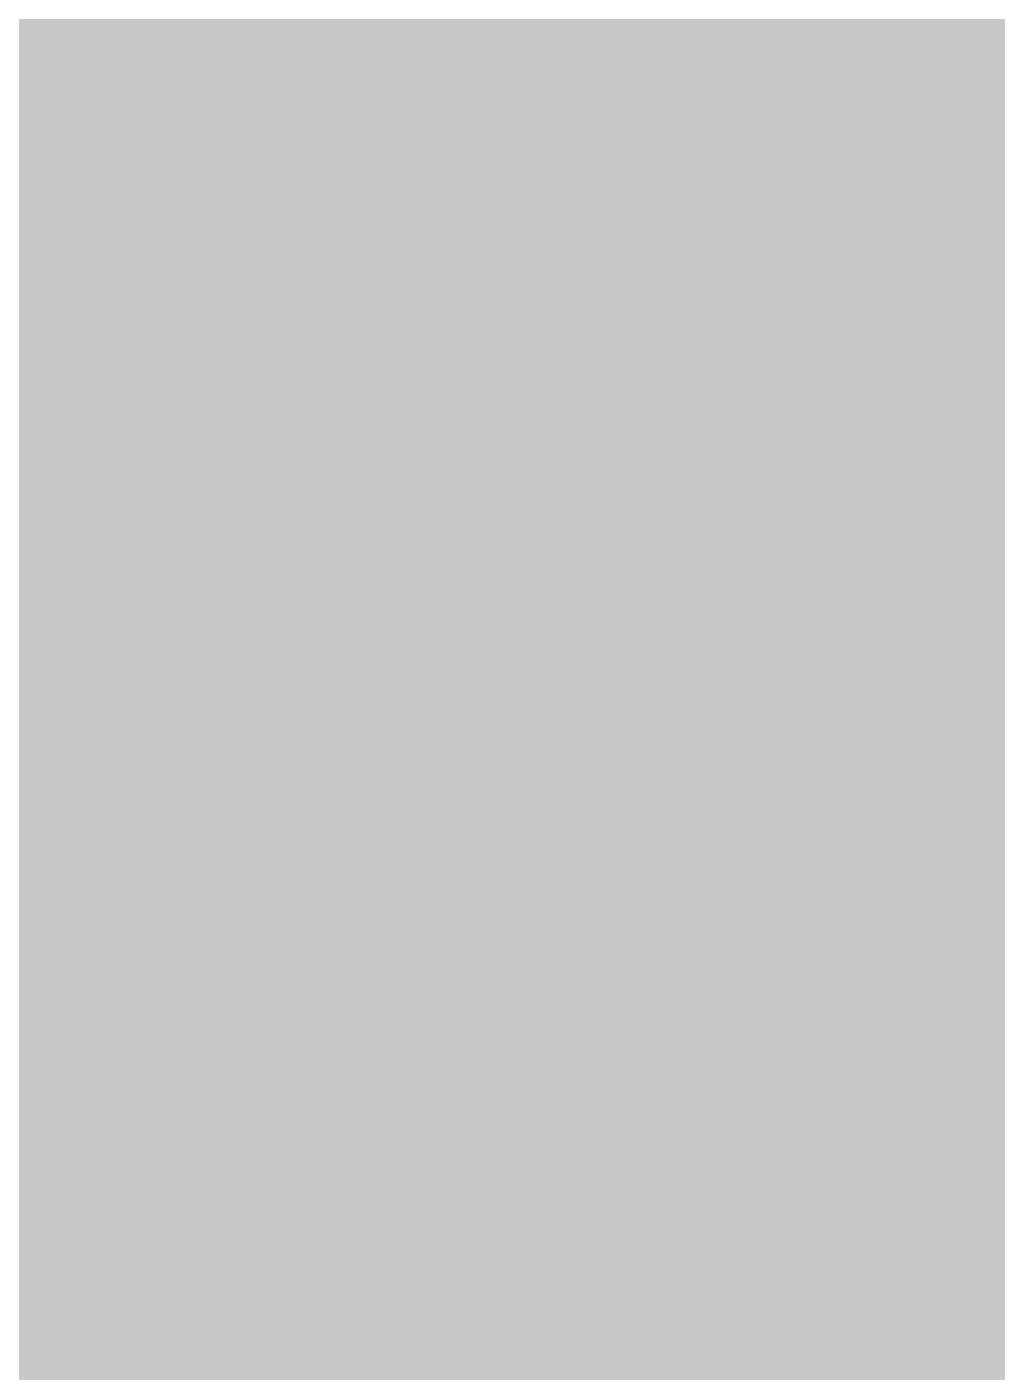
# Model space of a CAD drawing. Header units: millimetres. Extents: x 0 to 212, y 0 to 159.
# Drawn here: x 131.29 to 149.4, y 108.61 to 133.71 of the extents above; entities that cross this region are included whole.
import ezdxf

# ---------------------------------------------------------------- set-up
doc = ezdxf.new("R2010")
doc.units = ezdxf.units.MM

msp = doc.modelspace()

# ---------------------------------------------------------------- hatches: boundary and pattern name
msp.add_hatch(color=254).paths.add_polyline_path([(14.1633, 0.0536), (13.9878, 0.0533), (13.8125, 0.0559), (13.6373, 0.061), (13.462, 0.0686), (13.2893, 0.0787), (13.114, 0.0914), (12.9413, 0.1041), (12.7686, 0.1219), (12.5959, 0.1397), (12.4231, 0.16), (12.2504, 0.1829), (12.0777, 0.2057), (11.9075, 0.2337), (11.7373, 0.2616), (11.5672, 0.2921), (11.397, 0.3251), (11.2268, 0.3607), (11.0592, 0.3988), (10.8915, 0.4369), (10.7239, 0.4775), (10.5562, 0.5207), (10.3886, 0.5664), (10.2235, 0.6121), (10.0584, 0.6629), (9.8933, 0.7137), (9.7307, 0.7671), (9.5682, 0.8204), (9.4056, 0.8788), (9.2431, 0.9373), (9.083, 0.9982), (8.923, 1.0617), (8.763, 1.1252), (8.6055, 1.1938), (8.4455, 1.2624), (8.2906, 1.331), (8.1331, 1.4046), (7.9781, 1.4783), (7.8232, 1.5545), (7.6708, 1.6332), (7.5184, 1.7145), (7.366, 1.7958), (7.2161, 1.8796), (7.0663, 1.966), (6.919, 2.0523), (6.7716, 2.1438), (6.6243, 2.2352), (6.4795, 2.3266), (6.3348, 2.4232), (6.19, 2.5197), (6.0477, 2.6187), (5.908, 2.7178), (5.7683, 2.8194), (5.6286, 2.9235), (5.4915, 3.0302), (5.3543, 3.1369), (5.2197, 3.2461), (5.0851, 3.3579), (4.953, 3.4722), (4.8209, 3.5865), (4.6914, 3.7033), (4.5644, 3.8202), (4.4348, 3.9395), (4.3104, 4.0615), (4.1859, 4.1859), (4.0615, 4.3104), (3.9395, 4.4348), (3.8202, 4.5618), (3.7033, 4.6914), (3.5865, 4.8209), (3.4722, 4.953), (3.3579, 5.0851), (3.2487, 5.2197), (3.1369, 5.3543), (3.0302, 5.4915), (2.9235, 5.6286), (2.8194, 5.7683), (2.7178, 5.908), (2.6187, 6.0477), (2.5197, 6.19), (2.4232, 6.3348), (2.3266, 6.477), (2.2352, 6.6243), (2.1438, 6.7691), (2.0523, 6.919), (1.966, 7.0663), (1.8796, 7.2161), (1.7958, 7.366), (1.7145, 7.5184), (1.6332, 7.6708), (1.5545, 7.8232), (1.4783, 7.9781), (1.4046, 8.1331), (1.331, 8.2906), (1.2598, 8.4455), (1.1913, 8.603), (1.1252, 8.763), (1.0592, 8.923), (0.9982, 9.083), (0.9373, 9.2431), (0.8763, 9.4056), (0.8204, 9.5682), (0.7645, 9.7307), (0.7112, 9.8933), (0.6604, 10.0584), (0.6121, 10.2235), (0.5639, 10.3911), (0.5207, 10.5562), (0.4775, 10.7239), (0.4343, 10.8915), (0.3962, 11.0592), (0.3607, 11.2268), (0.3251, 11.397), (0.2921, 11.5672), (0.2616, 11.7373), (0.2311, 11.9075), (0.2057, 12.0802), (0.1803, 12.2504), (0.1575, 12.4231), (0.1372, 12.5959), (0.1194, 12.7686), (0.1041, 12.9413), (0.0889, 13.1166), (0.0787, 13.2893), (0.0686, 13.4645), (0.061, 13.6373), (0.0559, 13.8125), (0.0508, 13.9878), (0.0508, 14.163), (0.0522, 144.6925), (0.0508, 144.8664), (0.0559, 145.0416), (0.061, 145.2169), (0.0686, 145.3896), (0.0787, 145.5649), (0.0889, 145.7376), (0.1041, 145.9128), (0.1194, 146.0856), (0.1372, 146.2583), (0.1575, 146.431), (0.1803, 146.6037), (0.2057, 146.7739), (0.2311, 146.9466), (0.2616, 147.1168), (0.2921, 147.287), (0.3251, 147.4572), (0.3607, 147.6248), (0.3962, 147.795), (0.4343, 147.9626), (0.4775, 148.1303), (0.5207, 148.2979), (0.5639, 148.463), (0.6121, 148.6281), (0.6604, 148.7932), (0.7112, 148.9583), (0.7645, 149.1234), (0.8204, 149.286), (0.8763, 149.4485), (0.9373, 149.6111), (0.9982, 149.7711), (1.0592, 149.9311), (1.1252, 150.0911), (1.1913, 150.2486), (1.2598, 150.4061), (1.331, 150.5636), (1.4046, 150.7185), (1.4783, 150.876), (1.5545, 151.0284), (1.6332, 151.1833), (1.7145, 151.3357), (1.7958, 151.4856), (1.8796, 151.638), (1.966, 151.7879), (2.0523, 151.9352), (2.1438, 152.0825), (2.2352, 152.2298), (2.3266, 152.3746), (2.4232, 152.5194), (2.5197, 152.6616), (2.6187, 152.8039), (2.7178, 152.9461), (2.8194, 153.0858), (2.9235, 153.2255), (3.0302, 153.3627), (3.1369, 153.4973), (3.2487, 153.6344), (3.3579, 153.7665), (3.4722, 153.8986), (3.5865, 154.0307), (3.7033, 154.1602), (3.8202, 154.2898), (3.9395, 154.4168), (4.0615, 154.5438), (4.1859, 154.6682), (4.3104, 154.7901), (4.4348, 154.9121), (4.5644, 155.034), (4.6914, 155.1508), (4.8209, 155.2677), (4.953, 155.382), (5.0851, 155.4937), (5.2197, 155.6055), (5.3543, 155.7147), (5.4915, 155.8239), (5.6286, 155.9281), (5.7683, 156.0322), (5.908, 156.1338), (6.0477, 156.2354), (6.19, 156.3345), (6.3348, 156.431), (6.4795, 156.525), (6.6243, 156.6189), (6.7716, 156.7104), (6.919, 156.7993), (7.0663, 156.8882), (7.2161, 156.9745), (7.366, 157.0584), (7.5184, 157.1396), (7.6708, 157.2209), (7.8232, 157.2971), (7.9781, 157.3733), (8.1331, 157.4495), (8.2906, 157.5206), (8.4455, 157.5918), (8.6055, 157.6603), (8.763, 157.7289), (8.923, 157.7924), (9.083, 157.8559), (9.2431, 157.9169), (9.4056, 157.9753), (9.5682, 158.0337), (9.7307, 158.0871), (9.8933, 158.1404), (10.0584, 158.1912), (10.2235, 158.242), (10.3886, 158.2877), (10.5562, 158.3334), (10.7239, 158.3766), (10.8915, 158.4173), (11.0592, 158.4579), (11.2268, 158.4935), (11.397, 158.529), (11.5672, 158.562), (11.7373, 158.5925), (11.9075, 158.6205), (12.0777, 158.6484), (12.2504, 158.6713), (12.4231, 158.6941), (12.5959, 158.7144), (12.7686, 158.7322), (12.9413, 158.75), (13.114, 158.7627), (13.2893, 158.7754), (13.462, 158.7856), (13.6373, 158.7932), (13.8125, 158.7983), (13.9878, 158.8008), (14.163, 158.8033), (197.6078, 158.8036), (197.7822, 158.8008), (197.9574, 158.7983), (198.1327, 158.7932), (198.3054, 158.7856), (198.4807, 158.7754), (198.6534, 158.7627), (198.8287, 158.75), (199.0014, 158.7322), (199.1741, 158.7144), (199.3468, 158.6941), (199.5195, 158.6713), (199.6897, 158.6484), (199.8624, 158.6205), (200.0326, 158.5925), (200.2028, 158.562), (200.373, 158.529), (200.5432, 158.4935), (200.7108, 158.4579), (200.8784, 158.4173), (201.0461, 158.3766), (201.2137, 158.3334), (201.3788, 158.2877), (201.5465, 158.242), (201.7116, 158.1912), (201.8767, 158.1404), (202.0392, 158.0871), (202.2018, 158.0337), (202.3643, 157.9753), (202.5269, 157.9169), (202.6869, 157.8559), (202.8469, 157.7924), (203.007, 157.7289), (203.167, 157.6603), (203.3245, 157.5918), (203.4794, 157.5206), (203.6369, 157.4495), (203.7918, 157.3733), (203.9468, 157.2971), (204.0992, 157.2209), (204.2516, 157.1396), (204.404, 157.0584), (204.5538, 156.9745), (204.7037, 156.8882), (204.8535, 156.7993), (205.0009, 156.7104), (205.1456, 156.6189), (205.293, 156.525), (205.4352, 156.431), (205.58, 156.3345), (205.7222, 156.2354), (205.8619, 156.1338), (206.0016, 156.0322), (206.1413, 155.9281), (206.2785, 155.8239), (206.4156, 155.7147), (206.5503, 155.6055), (206.6849, 155.4937), (206.817, 155.382), (206.949, 155.2677), (207.0786, 155.1508), (207.2081, 155.034), (207.3351, 154.9121), (207.4596, 154.7901), (207.584, 154.6682), (207.7085, 154.5438), (207.8304, 154.4168), (207.9498, 154.2898), (208.0666, 154.1602), (208.1835, 154.0307), (208.2978, 153.8986), (208.4121, 153.7665), (208.5238, 153.6344), (208.6331, 153.4973), (208.7397, 153.3627), (208.8464, 153.2255), (208.9506, 153.0858), (209.0522, 152.9461), (209.1512, 152.8039), (209.2503, 152.6616), (209.3468, 152.5194), (209.4433, 152.3746), (209.5348, 152.2298), (209.6262, 152.0825), (209.7176, 151.9352), (209.804, 151.7879), (209.8904, 151.638), (209.9742, 151.4856), (210.0555, 151.3357), (210.1367, 151.1833), (210.2155, 151.0284), (210.2917, 150.876), (210.3653, 150.7185), (210.439, 150.5636), (210.5076, 150.4061), (210.5762, 150.2486), (210.6447, 150.0911), (210.7082, 149.9311), (210.7717, 149.7711), (210.8327, 149.6111), (210.8911, 149.4485), (210.9495, 149.286), (211.0029, 149.1234), (211.0562, 148.9583), (211.107, 148.7932), (211.1578, 148.6281), (211.2035, 148.463), (211.2493, 148.2979), (211.2924, 148.1303), (211.3331, 147.9626), (211.3712, 147.795), (211.4093, 147.6248), (211.4448, 147.4572), (211.4779, 147.287), (211.5083, 147.1168), (211.5363, 146.9466), (211.5642, 146.7739), (211.5871, 146.6037), (211.6099, 146.431), (211.6303, 146.2583), (211.648, 146.0856), (211.6658, 145.9128), (211.6785, 145.7376), (211.6912, 145.5649), (211.7014, 145.3896), (211.709, 145.2169), (211.7141, 145.0416), (211.7166, 144.8664), (211.7166, 144.6911), (211.7189, 14.1647), (211.7166, 13.9878), (211.7141, 13.8125), (211.709, 13.6373), (211.7014, 13.4645), (211.6912, 13.2893), (211.6785, 13.1166), (211.6658, 12.9413), (211.648, 12.7686), (211.6303, 12.5959), (211.6099, 12.4231), (211.5871, 12.2504), (211.5642, 12.0802), (211.5363, 11.9075), (211.5083, 11.7373), (211.4779, 11.5672), (211.4448, 11.397), (211.4093, 11.2268), (211.3712, 11.0592), (211.3331, 10.8915), (211.2924, 10.7239), (211.2493, 10.5562), (211.2035, 10.3911), (211.1578, 10.2235), (211.107, 10.0584), (211.0562, 9.8933), (211.0029, 9.7307), (210.9495, 9.5682), (210.8911, 9.4056), (210.8327, 9.2431), (210.7717, 9.083), (210.7082, 8.923), (210.6447, 8.763), (210.5762, 8.603), (210.5076, 8.4455), (210.439, 8.2906), (210.3653, 8.1331), (210.2917, 7.9781), (210.2155, 7.8232), (210.1367, 7.6708), (210.0555, 7.5184), (209.9742, 7.366), (209.8904, 7.2161), (209.804, 7.0663), (209.7176, 6.919), (209.6262, 6.7691), (209.5348, 6.6243), (209.4433, 6.477), (209.3468, 6.3348), (209.2503, 6.19), (209.1512, 6.0477), (209.0522, 5.908), (208.9506, 5.7683), (208.8464, 5.6286), (208.7397, 5.4915), (208.6331, 5.3543), (208.5238, 5.2197), (208.4121, 5.0851), (208.2978, 4.953), (208.1835, 4.8209), (208.0666, 4.6914), (207.9498, 4.5618), (207.8304, 4.4348), (207.7085, 4.3104), (207.584, 4.1859), (207.4596, 4.0615), (207.3351, 3.9395), (207.2081, 3.8202), (207.0786, 3.7033), (206.949, 3.5865), (206.817, 3.4722), (206.6849, 3.3579), (206.5503, 3.2461), (206.4156, 3.1369), (206.2785, 3.0302), (206.1413, 2.9235), (206.0016, 2.8194), (205.8619, 2.7178), (205.7222, 2.6187), (205.58, 2.5197), (205.4352, 2.4232), (205.293, 2.3266), (205.1456, 2.2352), (205.0009, 2.1438), (204.8535, 2.0523), (204.7037, 1.966), (204.5538, 1.8796), (204.404, 1.7958), (204.2516, 1.7145), (204.0992, 1.6332), (203.9468, 1.5545), (203.7918, 1.4783), (203.6369, 1.4046), (203.4794, 1.331), (203.3245, 1.2624), (203.167, 1.1938), (203.007, 1.1252), (202.8469, 1.0617), (202.6869, 0.9982), (202.5269, 0.9373), (202.3643, 0.8788), (202.2018, 0.8204), (202.0392, 0.7671), (201.8767, 0.7137), (201.7116, 0.6629), (201.5465, 0.6121), (201.3788, 0.5664), (201.2137, 0.5207), (201.0461, 0.4775), (200.8784, 0.4369), (200.7108, 0.3988), (200.5432, 0.3607), (200.373, 0.3251), (200.2028, 0.2921), (200.0326, 0.2616), (199.8624, 0.2337), (199.6897, 0.2057), (199.5195, 0.1829), (199.3468, 0.16), (199.1741, 0.1397), (199.0014, 0.1219), (198.8287, 0.1041), (198.6534, 0.0914), (198.4807, 0.0787), (198.3054, 0.0686), (198.1327, 0.061), (197.9574, 0.0559), (197.7822, 0.0533), (197.6069, 0.0533)])
h = msp.add_hatch(color=59)
edge = h.paths.add_edge_path()
edge.add_line((141.5288, 112.7372), (141.384, 112.7354))
edge.add_line((141.384, 112.7354), (141.2443, 112.7379))
edge.add_line((141.2443, 112.7379), (141.1046, 112.7404))
edge.add_line((141.1046, 112.7404), (140.9649, 112.7455))
edge.add_line((140.9649, 112.7455), (140.8278, 112.7531))
edge.add_line((140.8278, 112.7531), (140.6931, 112.7608))
edge.add_line((140.6931, 112.7608), (140.5611, 112.7709))
edge.add_line((140.5611, 112.7709), (140.429, 112.7811))
edge.add_line((140.429, 112.7811), (140.2994, 112.7938))
edge.add_line((140.2994, 112.7938), (140.1699, 112.809))
edge.add_line((140.1699, 112.809), (140.0429, 112.8268))
edge.add_line((140.0429, 112.8268), (139.9184, 112.8446))
edge.add_line((139.9184, 112.8446), (139.7965, 112.8674))
edge.add_line((139.7965, 112.8674), (139.6746, 112.8903))
edge.add_line((139.6746, 112.8903), (139.5552, 112.9157))
edge.add_line((139.5552, 112.9157), (139.4384, 112.9436))
edge.add_line((139.4384, 112.9436), (139.3215, 112.9741))
edge.add_line((139.3215, 112.9741), (139.2072, 113.0097))
edge.add_line((139.2072, 113.0097), (139.0955, 113.0452))
edge.add_line((139.0955, 113.0452), (138.9837, 113.0833))
edge.add_line((138.9837, 113.0833), (138.877, 113.124))
edge.add_line((138.877, 113.124), (138.7704, 113.1697))
edge.add_line((138.7704, 113.1697), (138.6637, 113.218))
edge.add_line((138.6637, 113.218), (138.5621, 113.2688))
edge.add_line((138.5621, 113.2688), (138.4605, 113.3221))
edge.add_line((138.4605, 113.3221), (138.3614, 113.378))
edge.add_line((138.3614, 113.378), (138.2649, 113.4389))
edge.add_line((138.2649, 113.4389), (138.1709, 113.5024))
edge.add_line((138.1709, 113.5024), (138.0769, 113.571))
edge.add_line((138.0769, 113.571), (137.988, 113.6396))
edge.add_line((137.988, 113.6396), (137.8991, 113.7158))
edge.add_line((137.8991, 113.7158), (137.8128, 113.792))
edge.add_line((137.8128, 113.792), (137.729, 113.8758))
edge.add_line((137.729, 113.8758), (137.6451, 113.9596))
edge.add_line((137.6451, 113.9596), (137.5664, 114.0511))
edge.add_line((137.5664, 114.0511), (137.4877, 114.1451))
edge.add_line((137.4877, 114.1451), (137.4115, 114.2416))
edge.add_line((137.4115, 114.2416), (137.3378, 114.3457))
edge.add_line((137.3378, 114.3457), (137.2667, 114.4524))
edge.add_line((137.2667, 114.4524), (137.1981, 114.5616))
edge.add_line((137.1981, 114.5616), (137.1295, 114.6785))
edge.add_line((137.1295, 114.6785), (137.066, 114.7978))
edge.add_line((137.066, 114.7978), (137.0025, 114.9223))
edge.add_line((137.0025, 114.9223), (136.9441, 115.0518))
edge.add_line((136.9441, 115.0518), (136.8857, 115.1865))
edge.add_line((136.8857, 115.1865), (136.8298, 115.3236))
edge.add_line((136.8298, 115.3236), (136.7765, 115.4684))
edge.add_line((136.7765, 115.4684), (136.7257, 115.6157))
edge.add_line((136.7257, 115.6157), (136.6774, 115.7707))
edge.add_line((136.6774, 115.7707), (136.6317, 115.9307))
edge.add_line((136.6317, 115.9307), (136.5885, 116.0958))
edge.add_line((136.5885, 116.0958), (136.5479, 116.2634))
edge.add_line((136.5479, 116.2634), (136.5072, 116.4387))
edge.add_line((136.5072, 116.4387), (136.4717, 116.6216))
edge.add_line((136.4717, 116.6216), (136.4386, 116.807))
edge.add_line((136.4386, 116.807), (136.4082, 117))
edge.add_line((136.4082, 117), (136.3777, 117.1981))
edge.add_line((136.3777, 117.1981), (136.3523, 117.4013))
edge.add_line((136.3523, 117.4013), (136.3294, 117.6096))
edge.add_line((136.3294, 117.6096), (136.3091, 117.8255))
edge.add_line((136.3091, 117.8255), (136.2913, 118.049))
edge.add_line((136.2913, 118.049), (136.2735, 118.2751))
edge.add_line((136.2735, 118.2751), (136.2608, 118.5113))
edge.add_line((136.2608, 118.5113), (136.2507, 118.7501))
edge.add_line((136.2507, 118.7501), (148.3198, 118.7521))
edge.add_line((148.3198, 118.7521), (148.3198, 120.964))
edge.add_line((148.3198, 120.964), (148.3182, 121.2317))
edge.add_line((148.3182, 121.2317), (148.3131, 121.4958))
edge.add_line((148.3131, 121.4958), (148.3055, 121.7574))
edge.add_line((148.3055, 121.7574), (148.2954, 122.0165))
edge.add_line((148.2954, 122.0165), (148.2852, 122.2731))
edge.add_line((148.2852, 122.2731), (148.2674, 122.5245))
edge.add_line((148.2674, 122.5245), (148.2496, 122.776))
edge.add_line((148.2496, 122.776), (148.2293, 123.0224))
edge.add_line((148.2293, 123.0224), (148.2039, 123.2662))
edge.add_line((148.2039, 123.2662), (148.176, 123.505))
edge.add_line((148.176, 123.505), (148.1455, 123.7437))
edge.add_line((148.1455, 123.7437), (148.1099, 123.9774))
edge.add_line((148.1099, 123.9774), (148.0718, 124.206))
edge.add_line((148.0718, 124.206), (148.0312, 124.4346))
edge.add_line((148.0312, 124.4346), (147.988, 124.6581))
edge.add_line((147.988, 124.6581), (147.9398, 124.8766))
edge.add_line((147.9398, 124.8766), (147.889, 125.095))
edge.add_line((147.889, 125.095), (147.8331, 125.3058))
edge.add_line((147.8331, 125.3058), (147.7747, 125.5166))
edge.add_line((147.7747, 125.5166), (147.7112, 125.7224))
edge.add_line((147.7112, 125.7224), (147.6451, 125.923))
edge.add_line((147.6451, 125.923), (147.5765, 126.1212))
edge.add_line((147.5765, 126.1212), (147.5029, 126.3167))
edge.add_line((147.5029, 126.3167), (147.4241, 126.5072))
edge.add_line((147.4241, 126.5072), (147.3429, 126.6927))
edge.add_line((147.3429, 126.6927), (147.2565, 126.8755))
edge.add_line((147.2565, 126.8755), (147.1676, 127.0559))
edge.add_line((147.1676, 127.0559), (147.0736, 127.2311))
edge.add_line((147.0736, 127.2311), (146.9746, 127.4013))
edge.add_line((146.9746, 127.4013), (146.873, 127.569))
edge.add_line((146.873, 127.569), (146.7663, 127.7315))
edge.add_line((146.7663, 127.7315), (146.6545, 127.889))
edge.add_line((146.6545, 127.889), (146.5402, 128.0439))
edge.add_line((146.5402, 128.0439), (146.4208, 128.1938))
edge.add_line((146.4208, 128.1938), (146.2964, 128.3386))
edge.add_line((146.2964, 128.3386), (146.1668, 128.4808))
edge.add_line((146.1668, 128.4808), (146.0322, 128.618))
edge.add_line((146.0322, 128.618), (145.8951, 128.7501))
edge.add_line((145.8951, 128.7501), (145.7503, 128.8796))
edge.add_line((145.7503, 128.8796), (145.603, 129.0015))
edge.add_line((145.603, 129.0015), (145.4506, 129.1209))
edge.add_line((145.4506, 129.1209), (145.2931, 129.2352))
edge.add_line((145.2931, 129.2352), (145.1305, 129.347))
edge.add_line((145.1305, 129.347), (144.9629, 129.4511))
edge.add_line((144.9629, 129.4511), (144.7902, 129.5527))
edge.add_line((144.7902, 129.5527), (144.6124, 129.6467))
edge.add_line((144.6124, 129.6467), (144.4295, 129.7381))
edge.add_line((144.4295, 129.7381), (144.2415, 129.8245))
edge.add_line((144.2415, 129.8245), (144.0485, 129.9058))
edge.add_line((144.0485, 129.9058), (143.8504, 129.982))
edge.add_line((143.8504, 129.982), (143.6472, 130.0531))
edge.add_line((143.6472, 130.0531), (143.4363, 130.1191))
edge.add_line((143.4363, 130.1191), (143.223, 130.1801))
edge.add_line((143.223, 130.1801), (143.002, 130.236))
edge.add_line((143.002, 130.236), (142.7759, 130.2868))
edge.add_line((142.7759, 130.2868), (142.5448, 130.3325))
edge.add_line((142.5448, 130.3325), (142.306, 130.3731))
edge.add_line((142.306, 130.3731), (142.0622, 130.4087))
edge.add_line((142.0622, 130.4087), (141.8133, 130.4392))
edge.add_line((141.8133, 130.4392), (141.5593, 130.4646))
edge.add_line((141.5593, 130.4646), (141.2977, 130.4823))
edge.add_line((141.2977, 130.4823), (141.031, 130.4976))
edge.add_line((141.031, 130.4976), (140.7592, 130.5052))
edge.add_line((140.7592, 130.5052), (140.4798, 130.5077))
edge.add_line((140.4798, 130.5077), (140.2258, 130.5052))
edge.add_line((140.2258, 130.5052), (139.9743, 130.4976))
edge.add_line((139.9743, 130.4976), (139.7279, 130.4849))
edge.add_line((139.7279, 130.4849), (139.4866, 130.4646))
edge.add_line((139.4866, 130.4646), (139.2479, 130.4417))
edge.add_line((139.2479, 130.4417), (139.0142, 130.4112))
edge.add_line((139.0142, 130.4112), (138.7831, 130.3757))
edge.add_line((138.7831, 130.3757), (138.557, 130.335))
edge.add_line((138.557, 130.335), (138.336, 130.2893))
edge.add_line((138.336, 130.2893), (138.1176, 130.2385))
edge.add_line((138.1176, 130.2385), (137.9017, 130.1826))
edge.add_line((137.9017, 130.1826), (137.6934, 130.1217))
edge.add_line((137.6934, 130.1217), (137.4851, 130.0531))
edge.add_line((137.4851, 130.0531), (137.2845, 129.982))
edge.add_line((137.2845, 129.982), (137.0863, 129.9032))
edge.add_line((137.0863, 129.9032), (136.8933, 129.8194))
edge.add_line((136.8933, 129.8194), (136.7028, 129.7305))
edge.add_line((136.7028, 129.7305), (136.5148, 129.6365))
edge.add_line((136.5148, 129.6365), (136.3345, 129.5375))
edge.add_line((136.3345, 129.5375), (136.1567, 129.4333))
edge.add_line((136.1567, 129.4333), (135.9814, 129.3241))
edge.add_line((135.9814, 129.3241), (135.8113, 129.2098))
edge.add_line((135.8113, 129.2098), (135.6462, 129.0879))
edge.add_line((135.6462, 129.0879), (135.4836, 128.9634))
edge.add_line((135.4836, 128.9634), (135.3261, 128.8313))
edge.add_line((135.3261, 128.8313), (135.1737, 128.6967))
edge.add_line((135.1737, 128.6967), (135.0239, 128.5545))
edge.add_line((135.0239, 128.5545), (134.8765, 128.4072))
edge.add_line((134.8765, 128.4072), (134.7343, 128.2548))
edge.add_line((134.7343, 128.2548), (134.5971, 128.0973))
edge.add_line((134.5971, 128.0973), (134.4625, 127.9347))
edge.add_line((134.4625, 127.9347), (134.333, 127.7671))
edge.add_line((134.333, 127.7671), (134.2085, 127.5944))
edge.add_line((134.2085, 127.5944), (134.0866, 127.4166))
edge.add_line((134.0866, 127.4166), (133.9698, 127.2337))
edge.add_line((133.9698, 127.2337), (133.8555, 127.0432))
edge.add_line((133.8555, 127.0432), (133.7462, 126.8501))
edge.add_line((133.7462, 126.8501), (133.6396, 126.6495))
edge.add_line((133.6396, 126.6495), (133.538, 126.4463))
edge.add_line((133.538, 126.4463), (133.4389, 126.2355))
edge.add_line((133.4389, 126.2355), (133.3449, 126.0221))
edge.add_line((133.3449, 126.0221), (133.256, 125.8011))
edge.add_line((133.256, 125.8011), (133.1697, 125.5751))
edge.add_line((133.1697, 125.5751), (133.0884, 125.3439))
edge.add_line((133.0884, 125.3439), (133.0122, 125.1077))
edge.add_line((133.0122, 125.1077), (132.936, 124.8664))
edge.add_line((132.936, 124.8664), (132.8674, 124.62))
edge.add_line((132.8674, 124.62), (132.8014, 124.3686))
edge.add_line((132.8014, 124.3686), (132.7404, 124.112))
edge.add_line((132.7404, 124.112), (132.682, 123.8504))
edge.add_line((132.682, 123.8504), (132.6286, 123.5837))
edge.add_line((132.6286, 123.5837), (132.5778, 123.3119))
edge.add_line((132.5778, 123.3119), (132.5321, 123.0351))
edge.add_line((132.5321, 123.0351), (132.4915, 122.7531))
edge.add_line((132.4915, 122.7531), (132.4534, 122.4636))
edge.add_line((132.4534, 122.4636), (132.4204, 122.1715))
edge.add_line((132.4204, 122.1715), (132.3899, 121.8743))
edge.add_line((132.3899, 121.8743), (132.3645, 121.5695))
edge.add_line((132.3645, 121.5695), (132.3416, 121.2621))
edge.add_line((132.3416, 121.2621), (132.3238, 120.9497))
edge.add_line((132.3238, 120.9497), (132.3086, 120.6297))
edge.add_line((132.3086, 120.6297), (132.301, 120.3071))
edge.add_line((132.301, 120.3071), (132.2934, 119.9769))
edge.add_line((132.2934, 119.9769), (132.2908, 119.6442))
edge.add_line((132.2908, 119.6442), (132.2959, 119.2657))
edge.add_line((132.2959, 119.2657), (132.3035, 118.8974))
edge.add_line((132.3035, 118.8974), (132.3213, 118.5393))
edge.add_line((132.3213, 118.5393), (132.3416, 118.1887))
edge.add_line((132.3416, 118.1887), (132.3696, 117.8458))
edge.add_line((132.3696, 117.8458), (132.4026, 117.5131))
edge.add_line((132.4026, 117.5131), (132.4432, 117.188))
edge.add_line((132.4432, 117.188), (132.4864, 116.8705))
edge.add_line((132.4864, 116.8705), (132.5372, 116.5631))
edge.add_line((132.5372, 116.5631), (132.5956, 116.2634))
edge.add_line((132.5956, 116.2634), (132.6566, 115.9713))
edge.add_line((132.6566, 115.9713), (132.7226, 115.6868))
edge.add_line((132.7226, 115.6868), (132.7963, 115.41))
edge.add_line((132.7963, 115.41), (132.8725, 115.1433))
edge.add_line((132.8725, 115.1433), (132.9563, 114.8817))
edge.add_line((132.9563, 114.8817), (133.0427, 114.6302))
edge.add_line((133.0427, 114.6302), (133.1341, 114.3838))
edge.add_line((133.1341, 114.3838), (133.2306, 114.1451))
edge.add_line((133.2306, 114.1451), (133.3322, 113.9165))
edge.add_line((133.3322, 113.9165), (133.4389, 113.6929))
edge.add_line((133.4389, 113.6929), (133.5507, 113.477))
edge.add_line((133.5507, 113.477), (133.665, 113.2662))
edge.add_line((133.665, 113.2662), (133.7843, 113.0656))
edge.add_line((133.7843, 113.0656), (133.9088, 112.87))
edge.add_line((133.9088, 112.87), (134.0358, 112.682))
edge.add_line((134.0358, 112.682), (134.1679, 112.4991))
edge.add_line((134.1679, 112.4991), (134.3025, 112.3239))
edge.add_line((134.3025, 112.3239), (134.4422, 112.1562))
edge.add_line((134.4422, 112.1562), (134.587, 111.9937))
edge.add_line((134.587, 111.9937), (134.7343, 111.8362))
edge.add_line((134.7343, 111.8362), (134.8842, 111.6863))
edge.add_line((134.8842, 111.6863), (135.0366, 111.5416))
edge.add_line((135.0366, 111.5416), (135.194, 111.4044))
edge.add_line((135.194, 111.4044), (135.3541, 111.2723))
edge.add_line((135.3541, 111.2723), (135.5192, 111.1453))
edge.add_line((135.5192, 111.1453), (135.6843, 111.0259))
edge.add_line((135.6843, 111.0259), (135.8544, 110.9116))
edge.add_line((135.8544, 110.9116), (136.0272, 110.7999))
edge.add_line((136.0272, 110.7999), (136.2024, 110.6957))
edge.add_line((136.2024, 110.6957), (136.3802, 110.5967))
edge.add_line((136.3802, 110.5967), (136.5606, 110.5027))
edge.add_line((136.5606, 110.5027), (136.7434, 110.4163))
edge.add_line((136.7434, 110.4163), (136.9314, 110.3325))
edge.add_line((136.9314, 110.3325), (137.1168, 110.2538))
edge.add_line((137.1168, 110.2538), (137.3073, 110.1776))
edge.add_line((137.3073, 110.1776), (137.5004, 110.109))
edge.add_line((137.5004, 110.109), (137.6934, 110.0455))
edge.add_line((137.6934, 110.0455), (137.8915, 109.9845))
edge.add_line((137.8915, 109.9845), (138.0896, 109.9287))
edge.add_line((138.0896, 109.9287), (138.2878, 109.8779))
edge.add_line((138.2878, 109.8779), (138.491, 109.8296))
edge.add_line((138.491, 109.8296), (138.6942, 109.7864))
edge.add_line((138.6942, 109.7864), (138.8974, 109.7483))
edge.add_line((138.8974, 109.7483), (139.1031, 109.7128))
edge.add_line((139.1031, 109.7128), (139.3114, 109.6797))
edge.add_line((139.3114, 109.6797), (139.5197, 109.6543))
edge.add_line((139.5197, 109.6543), (139.7279, 109.6289))
edge.add_line((139.7279, 109.6289), (139.9388, 109.6086))
edge.add_line((139.9388, 109.6086), (140.1496, 109.5908))
edge.add_line((140.1496, 109.5908), (140.3629, 109.5781))
edge.add_line((140.3629, 109.5781), (140.5763, 109.568))
edge.add_line((140.5763, 109.568), (140.7897, 109.5604))
edge.add_line((140.7897, 109.5604), (141.003, 109.5553))
edge.add_line((141.003, 109.5553), (141.2164, 109.5527))
edge.add_line((141.2164, 109.5527), (141.3408, 109.5553))
edge.add_line((141.3408, 109.5553), (141.4628, 109.5553))
edge.add_line((141.4628, 109.5553), (141.5872, 109.5578))
edge.add_line((141.5872, 109.5578), (141.7091, 109.5629))
edge.add_line((141.7091, 109.5629), (141.8311, 109.568))
edge.add_line((141.8311, 109.568), (141.953, 109.5731))
edge.add_line((141.953, 109.5731), (142.0724, 109.5807))
edge.add_line((142.0724, 109.5807), (142.1917, 109.5883))
edge.add_line((142.1917, 109.5883), (142.3137, 109.5985))
edge.add_line((142.3137, 109.5985), (142.433, 109.6061))
edge.add_line((142.433, 109.6061), (142.5499, 109.6188))
edge.add_line((142.5499, 109.6188), (142.6693, 109.6289))
edge.add_line((142.6693, 109.6289), (142.7861, 109.6416))
edge.add_line((142.7861, 109.6416), (142.9029, 109.6543))
edge.add_line((142.9029, 109.6543), (143.0198, 109.6696))
edge.add_line((143.0198, 109.6696), (143.1341, 109.6848))
edge.add_line((143.1341, 109.6848), (143.2509, 109.7001))
edge.add_line((143.2509, 109.7001), (143.3652, 109.7178))
edge.add_line((143.3652, 109.7178), (143.477, 109.7356))
edge.add_line((143.477, 109.7356), (143.5913, 109.7534))
edge.add_line((143.5913, 109.7534), (143.703, 109.7712))
edge.add_line((143.703, 109.7712), (143.8148, 109.7915))
edge.add_line((143.8148, 109.7915), (143.924, 109.8118))
edge.add_line((143.924, 109.8118), (144.0358, 109.8321))
edge.add_line((144.0358, 109.8321), (144.145, 109.8525))
edge.add_line((144.145, 109.8525), (144.2517, 109.8753))
edge.add_line((144.2517, 109.8753), (144.3609, 109.8982))
edge.add_line((144.3609, 109.8982), (144.4676, 109.921))
edge.add_line((144.4676, 109.921), (144.5717, 109.9464))
edge.add_line((144.5717, 109.9464), (144.6784, 109.9693))
edge.add_line((144.6784, 109.9693), (144.7825, 109.9947))
edge.add_line((144.7825, 109.9947), (144.8841, 110.0201))
edge.add_line((144.8841, 110.0201), (144.9857, 110.0455))
edge.add_line((144.9857, 110.0455), (145.0873, 110.0709))
edge.add_line((145.0873, 110.0709), (145.1889, 110.0988))
edge.add_line((145.1889, 110.0988), (145.288, 110.1242))
edge.add_line((145.288, 110.1242), (145.3871, 110.1522))
edge.add_line((145.3871, 110.1522), (145.4836, 110.1801))
edge.add_line((145.4836, 110.1801), (145.5801, 110.2081))
edge.add_line((145.5801, 110.2081), (145.6766, 110.236))
edge.add_line((145.6766, 110.236), (145.7706, 110.2639))
edge.add_line((145.7706, 110.2639), (145.8646, 110.2944))
edge.add_line((145.8646, 110.2944), (145.956, 110.3224))
edge.add_line((145.956, 110.3224), (146.0475, 110.3528))
edge.add_line((146.0475, 110.3528), (146.1389, 110.3808))
edge.add_line((146.1389, 110.3808), (146.2278, 110.4113))
edge.add_line((146.2278, 110.4113), (146.3142, 110.4417))
edge.add_line((146.3142, 110.4417), (146.4005, 110.4697))
edge.add_line((146.4005, 110.4697), (146.4869, 110.5002))
edge.add_line((146.4869, 110.5002), (146.5707, 110.5306))
edge.add_line((146.5707, 110.5306), (146.6545, 110.5611))
edge.add_line((146.6545, 110.5611), (146.7358, 110.5916))
edge.add_line((146.7358, 110.5916), (146.8171, 110.6221))
edge.add_line((146.8171, 110.6221), (146.8958, 110.6526))
edge.add_line((146.8958, 110.6526), (146.9746, 110.683))
edge.add_line((146.9746, 110.683), (147.0508, 110.7135))
edge.add_line((147.0508, 110.7135), (147.127, 110.744))
edge.add_line((147.127, 110.744), (147.2032, 110.7719))
edge.add_line((147.2032, 110.7719), (147.2743, 110.8024))
edge.add_line((147.2743, 110.8024), (147.3479, 110.8329))
edge.add_line((147.3479, 110.8329), (147.4165, 110.8634))
edge.add_line((147.4165, 110.8634), (147.4851, 110.8913))
edge.add_line((147.4851, 110.8913), (147.5537, 110.9218))
edge.add_line((147.5537, 110.9218), (147.6197, 110.9523))
edge.add_line((147.6197, 110.9523), (146.4194, 113.8245))
edge.add_line((146.4194, 113.8245), (146.3446, 113.7945))
edge.add_line((146.3446, 113.7945), (146.2735, 113.7666))
edge.add_line((146.2735, 113.7666), (146.1999, 113.7361))
edge.add_line((146.1999, 113.7361), (146.1262, 113.7082))
edge.add_line((146.1262, 113.7082), (146.0525, 113.6802))
edge.add_line((146.0525, 113.6802), (145.9789, 113.6523))
edge.add_line((145.9789, 113.6523), (145.9052, 113.6244))
edge.add_line((145.9052, 113.6244), (145.8316, 113.599))
edge.add_line((145.8316, 113.599), (145.7579, 113.571))
edge.add_line((145.7579, 113.571), (145.6842, 113.5456))
edge.add_line((145.6842, 113.5456), (145.6106, 113.5177))
edge.add_line((145.6106, 113.5177), (145.5369, 113.4923))
edge.add_line((145.5369, 113.4923), (145.4633, 113.4669))
edge.add_line((145.4633, 113.4669), (145.3871, 113.4415))
edge.add_line((145.3871, 113.4415), (145.3134, 113.4161))
edge.add_line((145.3134, 113.4161), (145.2397, 113.3907))
edge.add_line((145.2397, 113.3907), (145.1635, 113.3678))
edge.add_line((145.1635, 113.3678), (145.0899, 113.3424))
edge.add_line((145.0899, 113.3424), (145.0137, 113.3196))
edge.add_line((145.0137, 113.3196), (144.94, 113.2967))
edge.add_line((144.94, 113.2967), (144.8638, 113.2738))
edge.add_line((144.8638, 113.2738), (144.7902, 113.251))
edge.add_line((144.7902, 113.251), (144.714, 113.2281))
edge.add_line((144.714, 113.2281), (144.6378, 113.2053))
edge.add_line((144.6378, 113.2053), (144.5616, 113.1849))
edge.add_line((144.5616, 113.1849), (144.4879, 113.1646))
edge.add_line((144.4879, 113.1646), (144.4117, 113.1418))
edge.add_line((144.4117, 113.1418), (144.3355, 113.124))
edge.add_line((144.3355, 113.124), (144.2593, 113.1037))
edge.add_line((144.2593, 113.1037), (144.1831, 113.0833))
edge.add_line((144.1831, 113.0833), (144.1069, 113.0656))
edge.add_line((144.1069, 113.0656), (144.0307, 113.0452))
edge.add_line((144.0307, 113.0452), (143.9545, 113.0275))
edge.add_line((143.9545, 113.0275), (143.8783, 113.0122))
edge.add_line((143.8783, 113.0122), (143.8021, 112.9944))
edge.add_line((143.8021, 112.9944), (143.7234, 112.9767))
edge.add_line((143.7234, 112.9767), (143.6472, 112.9614))
edge.add_line((143.6472, 112.9614), (143.571, 112.9462))
edge.add_line((143.571, 112.9462), (143.4922, 112.9309))
edge.add_line((143.4922, 112.9309), (143.416, 112.9157))
edge.add_line((143.416, 112.9157), (143.3373, 112.903))
edge.add_line((143.3373, 112.903), (143.2611, 112.8878))
edge.add_line((143.2611, 112.8878), (143.1823, 112.8751))
edge.add_line((143.1823, 112.8751), (143.1061, 112.8624))
edge.add_line((143.1061, 112.8624), (143.0274, 112.8522))
edge.add_line((143.0274, 112.8522), (142.9487, 112.8395))
edge.add_line((142.9487, 112.8395), (142.8725, 112.8293))
edge.add_line((142.8725, 112.8293), (142.7937, 112.8192))
edge.add_line((142.7937, 112.8192), (142.715, 112.809))
edge.add_line((142.715, 112.809), (142.6362, 112.7989))
edge.add_line((142.6362, 112.7989), (142.5575, 112.7912))
edge.add_line((142.5575, 112.7912), (142.4788, 112.7836))
edge.add_line((142.4788, 112.7836), (142.4, 112.776))
edge.add_line((142.4, 112.776), (142.3213, 112.7684))
edge.add_line((142.3213, 112.7684), (142.2425, 112.7633))
edge.add_line((142.2425, 112.7633), (142.1638, 112.7582))
edge.add_line((142.1638, 112.7582), (142.0851, 112.7531))
edge.add_line((142.0851, 112.7531), (142.0063, 112.7481))
edge.add_line((142.0063, 112.7481), (141.925, 112.7455))
edge.add_line((141.925, 112.7455), (141.8463, 112.7404))
edge.add_line((141.8463, 112.7404), (141.7676, 112.7379))
edge.add_line((141.7676, 112.7379), (141.6863, 112.7379))
edge.add_line((141.6863, 112.7379), (141.6075, 112.7354))
edge.add_line((141.6075, 112.7354), (141.5263, 112.7354))
edge = h.paths.add_edge_path(flags=16)
edge.add_line((140.4041, 127.4448), (140.5433, 127.442))
edge.add_line((140.5433, 127.442), (140.6804, 127.4394))
edge.add_line((140.6804, 127.4394), (140.8176, 127.4318))
edge.add_line((140.8176, 127.4318), (140.9497, 127.4242))
edge.add_line((140.9497, 127.4242), (141.0792, 127.414))
edge.add_line((141.0792, 127.414), (141.2062, 127.4013))
edge.add_line((141.2062, 127.4013), (141.3307, 127.3861))
edge.add_line((141.3307, 127.3861), (141.4526, 127.3658))
edge.add_line((141.4526, 127.3658), (141.572, 127.3454))
edge.add_line((141.572, 127.3454), (141.6914, 127.3226))
edge.add_line((141.6914, 127.3226), (141.8057, 127.2972))
edge.add_line((141.8057, 127.2972), (141.9174, 127.2667))
edge.add_line((141.9174, 127.2667), (142.0266, 127.2362))
edge.add_line((142.0266, 127.2362), (142.1333, 127.2032))
edge.add_line((142.1333, 127.2032), (142.2375, 127.1651))
edge.add_line((142.2375, 127.1651), (142.3391, 127.127))
edge.add_line((142.3391, 127.127), (142.4407, 127.0838))
edge.add_line((142.4407, 127.0838), (142.5372, 127.0381))
edge.add_line((142.5372, 127.0381), (142.6312, 126.9898))
edge.add_line((142.6312, 126.9898), (142.7251, 126.939))
edge.add_line((142.7251, 126.939), (142.814, 126.8857))
edge.add_line((142.814, 126.8857), (142.9029, 126.8298))
edge.add_line((142.9029, 126.8298), (142.9868, 126.7689))
edge.add_line((142.9868, 126.7689), (143.0706, 126.7079))
edge.add_line((143.0706, 126.7079), (143.1519, 126.6419))
edge.add_line((143.1519, 126.6419), (143.2306, 126.5733))
edge.add_line((143.2306, 126.5733), (143.3068, 126.4996))
edge.add_line((143.3068, 126.4996), (143.3805, 126.426))
edge.add_line((143.3805, 126.426), (143.4516, 126.3472))
edge.add_line((143.4516, 126.3472), (143.5202, 126.2659))
edge.add_line((143.5202, 126.2659), (143.5862, 126.1821))
edge.add_line((143.5862, 126.1821), (143.6522, 126.0958))
edge.add_line((143.6522, 126.0958), (143.7157, 126.0043))
edge.add_line((143.7157, 126.0043), (143.7742, 125.9103))
edge.add_line((143.7742, 125.9103), (143.8326, 125.8138))
edge.add_line((143.8326, 125.8138), (143.8885, 125.7122))
edge.add_line((143.8885, 125.7122), (143.9443, 125.6081))
edge.add_line((143.9443, 125.6081), (143.9951, 125.5014))
edge.add_line((143.9951, 125.5014), (144.0434, 125.3896))
edge.add_line((144.0434, 125.3896), (144.0917, 125.2753))
edge.add_line((144.0917, 125.2753), (144.1374, 125.1585))
edge.add_line((144.1374, 125.1585), (144.1806, 125.0366))
edge.add_line((144.1806, 125.0366), (144.2212, 124.9121))
edge.add_line((144.2212, 124.9121), (144.2618, 124.7826))
edge.add_line((144.2618, 124.7826), (144.2974, 124.6505))
edge.add_line((144.2974, 124.6505), (144.333, 124.5159))
edge.add_line((144.333, 124.5159), (144.366, 124.3762))
edge.add_line((144.366, 124.3762), (144.3965, 124.2339))
edge.add_line((144.3965, 124.2339), (144.4269, 124.0892))
edge.add_line((144.4269, 124.0892), (144.4523, 123.9368))
edge.add_line((144.4523, 123.9368), (144.4777, 123.7844))
edge.add_line((144.4777, 123.7844), (144.5006, 123.6269))
edge.add_line((144.5006, 123.6269), (144.5235, 123.4643))
edge.add_line((144.5235, 123.4643), (144.5412, 123.2992))
edge.add_line((144.5412, 123.2992), (144.559, 123.129))
edge.add_line((144.559, 123.129), (144.5743, 122.9563))
edge.add_line((144.5743, 122.9563), (144.587, 122.7811))
edge.add_line((144.587, 122.7811), (144.5997, 122.5982))
edge.add_line((144.5997, 122.5982), (144.6098, 122.4128))
edge.add_line((144.6098, 122.4128), (144.6174, 122.2248))
edge.add_line((144.6174, 122.2248), (144.6251, 122.0318))
edge.add_line((144.6251, 122.0318), (144.6276, 121.8336))
edge.add_line((144.6276, 121.8336), (144.6301, 121.633))
edge.add_line((144.6301, 121.633), (144.6327, 121.4272))
edge.add_line((144.6327, 121.4272), (136.2908, 121.4296))
edge.add_line((136.2908, 121.4296), (136.3015, 121.6431))
edge.add_line((136.3015, 121.6431), (136.3142, 121.8565))
edge.add_line((136.3142, 121.8565), (136.3294, 122.0622))
edge.add_line((136.3294, 122.0622), (136.3472, 122.2629))
edge.add_line((136.3472, 122.2629), (136.365, 122.461))
edge.add_line((136.365, 122.461), (136.3853, 122.6515))
edge.add_line((136.3853, 122.6515), (136.4056, 122.8395))
edge.add_line((136.4056, 122.8395), (136.4285, 123.0249))
edge.add_line((136.4285, 123.0249), (136.4539, 123.2027))
edge.add_line((136.4539, 123.2027), (136.4818, 123.378))
edge.add_line((136.4818, 123.378), (136.5098, 123.5481))
edge.add_line((136.5098, 123.5481), (136.5402, 123.7132))
edge.add_line((136.5402, 123.7132), (136.5707, 123.8733))
edge.add_line((136.5707, 123.8733), (136.6037, 124.0307))
edge.add_line((136.6037, 124.0307), (136.6393, 124.1831))
edge.add_line((136.6393, 124.1831), (136.6749, 124.333))
edge.add_line((136.6749, 124.333), (136.713, 124.4778))
edge.add_line((136.713, 124.4778), (136.7536, 124.6175))
edge.add_line((136.7536, 124.6175), (136.7942, 124.7546))
edge.add_line((136.7942, 124.7546), (136.8374, 124.8867))
edge.add_line((136.8374, 124.8867), (136.8831, 125.0163))
edge.add_line((136.8831, 125.0163), (136.9289, 125.1407))
edge.add_line((136.9289, 125.1407), (136.9771, 125.2601))
edge.add_line((136.9771, 125.2601), (137.0279, 125.3769))
edge.add_line((137.0279, 125.3769), (137.0787, 125.4912))
edge.add_line((137.0787, 125.4912), (137.1321, 125.6005))
edge.add_line((137.1321, 125.6005), (137.1879, 125.7071))
edge.add_line((137.1879, 125.7071), (137.2438, 125.8087))
edge.add_line((137.2438, 125.8087), (137.3022, 125.9078))
edge.add_line((137.3022, 125.9078), (137.3632, 126.0018))
edge.add_line((137.3632, 126.0018), (137.4242, 126.0932))
edge.add_line((137.4242, 126.0932), (137.4877, 126.1821))
edge.add_line((137.4877, 126.1821), (137.5512, 126.2659))
edge.add_line((137.5512, 126.2659), (137.6197, 126.3472))
edge.add_line((137.6197, 126.3472), (137.6883, 126.426))
edge.add_line((137.6883, 126.426), (137.7569, 126.5022))
edge.add_line((137.7569, 126.5022), (137.828, 126.5733))
edge.add_line((137.828, 126.5733), (137.9017, 126.6419))
edge.add_line((137.9017, 126.6419), (137.9779, 126.7054))
edge.add_line((137.9779, 126.7054), (138.0541, 126.7689))
edge.add_line((138.0541, 126.7689), (138.1328, 126.8273))
edge.add_line((138.1328, 126.8273), (138.2116, 126.8832))
edge.add_line((138.2116, 126.8832), (138.2954, 126.9365))
edge.add_line((138.2954, 126.9365), (138.3767, 126.9873))
edge.add_line((138.3767, 126.9873), (138.463, 127.033))
edge.add_line((138.463, 127.033), (138.5494, 127.0787))
edge.add_line((138.5494, 127.0787), (138.6383, 127.1194))
edge.add_line((138.6383, 127.1194), (138.7297, 127.1575))
edge.add_line((138.7297, 127.1575), (138.8212, 127.1956))
edge.add_line((138.8212, 127.1956), (138.9151, 127.2286))
edge.add_line((138.9151, 127.2286), (139.0091, 127.2591))
edge.add_line((139.0091, 127.2591), (139.1056, 127.287))
edge.add_line((139.1056, 127.287), (139.2047, 127.3124))
edge.add_line((139.2047, 127.3124), (139.3063, 127.3378))
edge.add_line((139.3063, 127.3378), (139.4079, 127.3581))
edge.add_line((139.4079, 127.3581), (139.512, 127.3759))
edge.add_line((139.512, 127.3759), (139.6162, 127.3912))
edge.add_line((139.6162, 127.3912), (139.7229, 127.4064))
edge.add_line((139.7229, 127.4064), (139.8321, 127.4166))
edge.add_line((139.8321, 127.4166), (139.9438, 127.4267))
edge.add_line((139.9438, 127.4267), (140.0556, 127.4343))
edge.add_line((140.0556, 127.4343), (140.1699, 127.4394))
edge.add_line((140.1699, 127.4394), (140.2842, 127.442))
edge.add_line((140.2842, 127.442), (140.4036, 127.4445))

doc.saveas('drawing.dxf')
